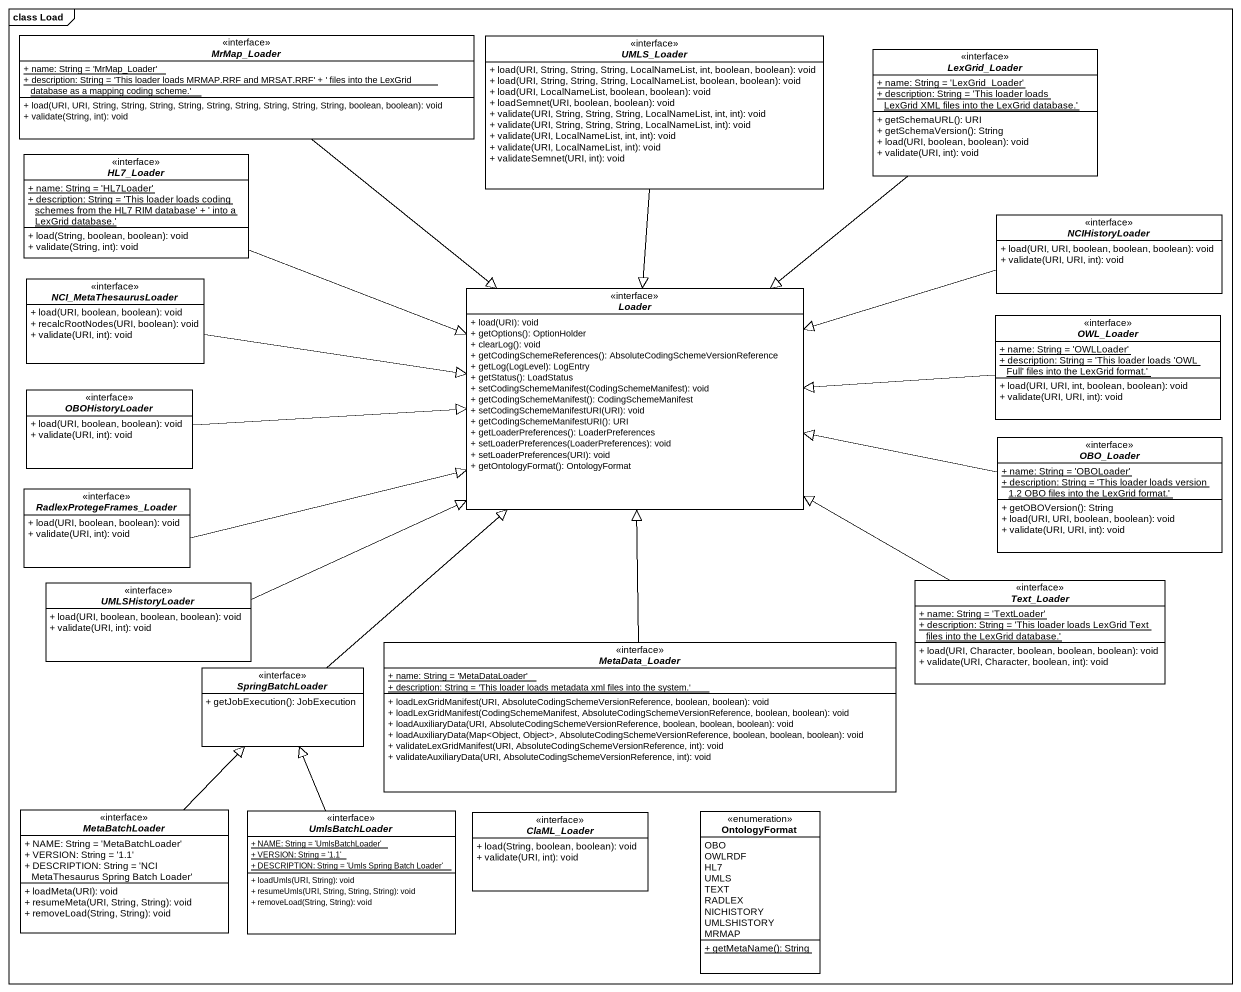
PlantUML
@startuml
mainframe class Load
hide circle
hide empty members
skinparam classAttributeIconSize 0
interface MrMap_Loader <<interface>> {
  {static} + name: String = 'MrMap_Loader'
  {static} + description: String = 'This loader loads MRMAP.RRF and MRSAT.RRF' + ' files into the LexGrid database as a mapping coding scheme.'
  + load(URI, URI, String, String, String, String, String, String, String, String, String, boolean, boolean): void
  + validate(String, int): void
}
interface UMLS_Loader <<interface>> {
  + load(URI, String, String, String, LocalNameList, int, boolean, boolean): void
  + load(URI, String, String, String, LocalNameList, boolean, boolean): void
  + load(URI, LocalNameList, boolean, boolean): void
  + loadSemnet(URI, boolean, boolean): void
  + validate(URI, String, String, String, LocalNameList, int, int): void
  + validate(URI, String, String, String, LocalNameList, int): void
  + validate(URI, LocalNameList, int, int): void
  + validate(URI, LocalNameList, int): void
  + validateSemnet(URI, int): void
}
interface LexGrid_Loader <<interface>> {
  {static} + name: String = 'LexGrid_Loader'
  {static} + description: String = 'This loader loads LexGrid XML files into the LexGrid database.'
  + getSchemaURL(): URI
  + getSchemaVersion(): String
  + load(URI, boolean, boolean): void
  + validate(URI, int): void
}
interface HL7_Loader <<interface>> {
  {static} + name: String = 'HL7Loader'
  {static} + description: String = 'This loader loads coding schemes from the HL7 RIM database' + ' into a LexGrid database.'
  + load(String, boolean, boolean): void
  + validate(String, int): void
}
interface NCIHistoryLoader <<interface>> {
  + load(URI, URI, boolean, boolean, boolean): void
  + validate(URI, URI, int): void
}
interface NCI_MetaThesaurusLoader <<interface>> {
  + load(URI, boolean, boolean): void
  + recalcRootNodes(URI, boolean): void
  + validate(URI, int): void
}
interface Loader <<interface>> {
  + load(URI): void
  + getOptions(): OptionHolder
  + clearLog(): void
  + getCodingSchemeReferences(): AbsoluteCodingSchemeVersionReference
  + getLog(LogLevel): LogEntry
  + getStatus(): LoadStatus
  + setCodingSchemeManifest(CodingSchemeManifest): void
  + getCodingSchemeManifest(): CodingSchemeManifest
  + setCodingSchemeManifestURI(URI): void
  + getCodingSchemeManifestURI(): URI
  + getLoaderPreferences(): LoaderPreferences
  + setLoaderPreferences(LoaderPreferences): void
  + setLoaderPreferences(URI): void
  + getOntologyFormat(): OntologyFormat
}
interface OWL_Loader <<interface>> {
  {static} + name: String = 'OWLLoader'
  {static} + description: String = 'This loader loads 'OWL Full' files into the LexGrid format.'
  + load(URI, URI, int, boolean, boolean): void
  + validate(URI, URI, int): void
}
interface OBOHistoryLoader <<interface>> {
  + load(URI, boolean, boolean): void
  + validate(URI, int): void
}
interface OBO_Loader <<interface>> {
  {static} + name: String = 'OBOLoader'
  {static} + description: String = 'This loader loads version 1.2 OBO files into the LexGrid format.'
  + getOBOVersion(): String
  + load(URI, URI, boolean, boolean): void
  + validate(URI, URI, int): void
}
interface RadlexProtegeFrames_Loader <<interface>> {
  + load(URI, boolean, boolean): void
  + validate(URI, int): void
}
interface UMLSHistoryLoader <<interface>> {
  + load(URI, boolean, boolean, boolean): void
  + validate(URI, int): void
}
interface Text_Loader <<interface>> {
  {static} + name: String = 'TextLoader'
  {static} + description: String = 'This loader loads LexGrid Text files into the LexGrid database.'
  + load(URI, Character, boolean, boolean, boolean): void
  + validate(URI, Character, boolean, int): void
}
interface SpringBatchLoader <<interface>> {
  + getJobExecution(): JobExecution
}
interface MetaData_Loader <<interface>> {
  {static} + name: String = 'MetaDataLoader'
  {static} + description: String = 'This loader loads metadata xml files into the system.'
  + loadLexGridManifest(URI, AbsoluteCodingSchemeVersionReference, boolean, boolean): void
  + loadLexGridManifest(CodingSchemeManifest, AbsoluteCodingSchemeVersionReference, boolean, boolean): void
  + loadAuxiliaryData(URI, AbsoluteCodingSchemeVersionReference, boolean, boolean, boolean): void
  + loadAuxiliaryData(Map<Object, Object>, AbsoluteCodingSchemeVersionReference, boolean, boolean, boolean): void
  + validateLexGridManifest(URI, AbsoluteCodingSchemeVersionReference, int): void
  + validateAuxiliaryData(URI, AbsoluteCodingSchemeVersionReference, int): void
}
interface MetaBatchLoader <<interface>> {
  + NAME: String = 'MetaBatchLoader'
  + VERSION: String = '1.1'
  + DESCRIPTION: String = 'NCI MetaThesaurus Spring Batch Loader'
  + loadMeta(URI): void
  + resumeMeta(URI, String, String): void
  + removeLoad(String, String): void
}
interface UmlsBatchLoader <<interface>> {
  {static} + NAME: String = 'UmlsBatchLoader'
  {static} + VERSION: String = '1.1'
  {static} + DESCRIPTION: String = 'Umls Spring Batch Loader'
  + loadUmls(URI, String): void
  + resumeUmls(URI, String, String, String): void
  + removeLoad(String, String): void
}
interface ClaML_Loader <<interface>> {
  + load(String, boolean, boolean): void
  + validate(URI, int): void
}
enum OntologyFormat {
  OBO
  OWLRDF
  HL7
  UMLS
  TEXT
  RADLEX
  NICHISTORY
  UMLSHISTORY
  MRMAP
  {static} + getMetaName(): String
}
MrMap_Loader --|> Loader
UMLS_Loader --|> Loader
LexGrid_Loader --|> Loader
HL7_Loader -right-|> Loader
NCIHistoryLoader -left-|> Loader
NCI_MetaThesaurusLoader -right-|> Loader
OWL_Loader -left-|> Loader
OBOHistoryLoader -right-|> Loader
OBO_Loader -left-|> Loader
RadlexProtegeFrames_Loader -right-|> Loader
UMLSHistoryLoader -right-|> Loader
Text_Loader -left-|> Loader
SpringBatchLoader -up-|> Loader
MetaData_Loader -up-|> Loader
MetaBatchLoader -up-|> SpringBatchLoader
UmlsBatchLoader -up-|> SpringBatchLoader
@enduml
